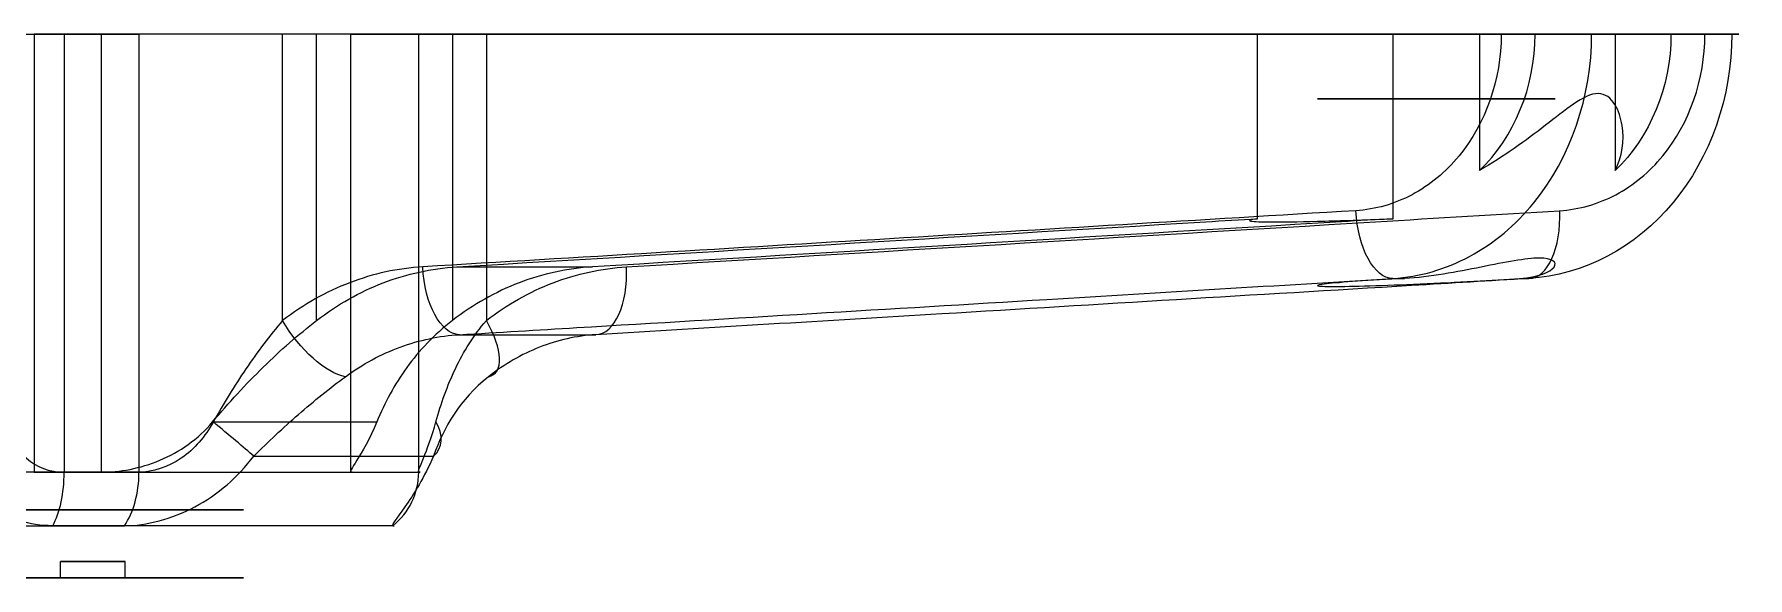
# Model space of a CAD drawing. Header units: inches. Extents: x -3.61 to 3.61, y -1 to 0.
# Drawn here: x 0.46 to 3.614, y -1 to 0 of the extents above; entities that cross this region are included whole.
import ezdxf

# ---------------------------------------------------------------- set-up
doc = ezdxf.new("R2010")
doc.units = ezdxf.units.IN
doc.header["$MEASUREMENT"] = 0
doc.layers.add('1', color=7, linetype='Continuous', true_color=0xffffff)

msp = doc.modelspace()

# ---------------------------------------------------------------- linework, layer by layer
at = {"layer": '1', "color": 1, "linetype": 'Continuous', "lineweight": 13}
for p, q in [((0.46, 0, 0.9387), (0.46, -0.8059, 0.9387)), ((0.515, 0, 1.0509), (0.515, -0.8059, 1.0509)), ((0.5829, 0, -0.8677), (0.5829, -0.8059, -0.8677)), ((0.6526, 0, -0.9715), (0.6526, -0.8059, -0.9715)), ((0.9171, -0.5268, -0.9625), (0.9171, 0, -0.9625)), ((3.1601, 0, -2.2575), (0.9171, 0, -0.9625)), ((0.9796, -0.5268, -0.8542), (0.9796, 0, -0.8542)), ((2.7113, 0, -1.854), (0.9796, 0, -0.8542)), ((1.0429, -0.8059, -0.071), (1.0429, 0, -0.071)), ((1.1676, -0.8059, -0.0795), (1.1676, 0, -0.0795)), ((1.2296, 0, -0.4212), (1.2296, -0.5268, -0.4212)), ((1.2296, 0, -0.4212), (2.9613, 0, -1.421)), ((1.2921, 0, -0.313), (1.2921, -0.5268, -0.313)), ((1.2921, 0, -0.313), (3.5351, 0, -1.608)), ((2.7113, -0.3393, -1.854), (2.7113, 0, -1.854)), ((2.9613, -0.3393, -1.421), (2.9613, 0, -1.421)), ((3.1199, 0, -2.09), (3.1199, -0.2508, -2.09)), ((3.2226, 0, -2.1493), (3.1199, 0, -2.09)), ((3.3699, 0, -1.657), (3.3699, -0.2508, -1.657)), ((3.3699, 0, -1.657), (3.4726, 0, -1.7162)), ((0.5083, -1, -0.3762), (0.5083, -0.97, -0.3762)), ((0.5083, -1, 0.3762), (0.5083, -0.97, 0.3762)), ((0.627, -1, 0.3762), (0.627, -0.97, 0.3762)), ((0.627, -1, -0.3762), (0.627, -0.97, -0.3762))]:
    msp.add_line(p, q, dxfattribs=at)
at = {"layer": '1', "color": 1, "linetype": 'Continuous', "lineweight": 13, "extrusion": (0, -1, 0)}
for centre, radius in [((3.0406, -1.7555), 0.1406), ((3.0406, -1.7555, 0.119), 0.2188), ((3.0406, -1.7555, 0.119), 0.1406), ((0, 0, 0.875), 0.845), ((0, 0, 1), 0.845)]:
    msp.add_circle(centre, radius, dxfattribs=at)
for centre, radius, start, end in [((0, 0), 1.1703, 236.1063, 303.8937), ((0, 0), 1.0453, 236.1063, 303.8937), ((0.625, 1.2754), 0.25, 180, 243.8937), ((0, 0), 1.0453, 356.1063, 63.8937), ((0, 0), 1.1703, 356.1063, 63.8937), ((0.7921, -1.179), 0.375, 60, 123.8937), ((0.7921, -1.179), 0.25, 60, 123.8937), ((1.4171, -0.0964), 0.375, 176.1063, 240), ((1.4171, -0.0964), 0.25, 176.1063, 240), ((3.0406, -1.7555), 0.3438, 103.3418, 196.6582), ((3.0406, -1.7555), 0.3438, 283.3418, 16.6582), ((0, 0, 0.4279), 1.5931, 320.9714, 339.0286), ((0, 0, 0.4494), 3.5721, 325.9794, 326.6014), ((0, 0, 0.4494), 3.5721, 333.3986, 334.0206), ((0, 0, 0.5528), 1.5996, 320.9714, 339.0286), ((0, 0, 0.7133), 1.126, 314.4367, 345.5633), ((0, 0, 0.7761), 1.2341, 314.4367, 345.5633), ((0, 0, 0.9043), 1.1224, 236.1063, 303.8937), ((0, 0, 0.9043), 1.1224, 356.1063, 63.8937)]:
    msp.add_arc(centre, radius, start, end, dxfattribs=at)
at = {"layer": '1', "color": 1, "linetype": 'Continuous', "lineweight": 13, "extrusion": (0, 1, 0)}
for centre, radius, start, end in [((-3.2226, -2.1493), 0.125, 213.7004, 300), ((0, 0), 3.8736, 206.2996, 213.7004), ((0, 0), 3.9986, 206.2996, 213.7004), ((-3.4726, -1.7162), 0.125, 120, 206.2996), ((0, 0, -0.8059), 1.1703, 236.1063, 303.8937), ((0, 0, -0.8059), 1.0453, 236.1063, 303.8937), ((0, 0, -0.8059), 1.0453, 116.1063, 183.8937), ((0, 0, -0.8059), 1.1703, 116.1063, 183.8937)]:
    msp.add_arc(centre, radius, start, end, dxfattribs=at)
at = {"layer": '1', "color": 1, "linetype": 'Continuous', "lineweight": 13, "extrusion": (0.864844, 0.052208, -0.499318)}
msp.add_arc((-0.502, -0.2652, 3.535), 0.125, 181.9367, 271.7265, dxfattribs=at)
at = {"layer": '1', "color": 1, "linetype": 'Continuous', "lineweight": 13, "extrusion": (-0.864844, -0.052208, 0.499318)}
msp.add_arc((0.5171, 0.2345, -3.535), 0.125, 358.4838, 88.2735, dxfattribs=at)
at = {"layer": '1', "color": 1, "linetype": 'Continuous', "lineweight": 13, "extrusion": (0.864868, 0.051689, -0.499332)}
msp.add_arc((-0.501, -0.2651, 1.5491), 0.125, 182.1799, 271.7094, dxfattribs=at)
at = {"layer": '1', "color": 1, "linetype": 'Continuous', "lineweight": 13, "extrusion": (-0.864868, -0.051689, 0.499332)}
msp.add_arc((0.5159, 0.2347, -1.5491), 0.125, 358.7612, 88.2906, dxfattribs=at)
at = {"layer": '1', "color": 1, "linetype": 'Continuous', "lineweight": 13, "extrusion": (0.720211, 0.555333, -0.415814)}
msp.add_arc((-1.0153, -0.5881, 0.7682), 0.125, 203.9893, 287.777, dxfattribs=at)
at = {"layer": '1', "color": 1, "linetype": 'Continuous', "lineweight": 13, "extrusion": (-0.720211, -0.555333, 0.415814)}
msp.add_arc((1.168, -0.1119, -0.7682), 0.125, 348.4353, 72.223, dxfattribs=at)
at = {"layer": '1', "color": 1, "linetype": 'Continuous', "lineweight": 13, "extrusion": (0.642438, 0.766311, 0.006359)}
msp.add_arc((-1.0624, -0.8037, -0.0452), 0.125, 218.1259, 269.5654, dxfattribs=at)
at = {"layer": '1', "color": 1, "linetype": 'Continuous', "lineweight": 13, "extrusion": (-0.315712, -0.766311, 0.559548)}
msp.add_arc((1.2799, -0.3693, 0.0452), 0.125, 344.9244, 36.3638, dxfattribs=at)
at = {"layer": '1', "color": 1, "linetype": 'Continuous', "lineweight": 13, "extrusion": (-0.897979, 5.33548e-17, 0.440038)}
msp.add_arc((0.8059, 1.0453), 0.125, 38.0545, 90, dxfattribs=at)
at = {"layer": '1', "color": 1, "linetype": 'Continuous', "lineweight": 13, "extrusion": (0.830073, -2.66774e-16, 0.557654)}
msp.add_arc((-0.8059, -1.0453), 0.125, 218.0545, 270, dxfattribs=at)
at = {"layer": '1', "color": 1, "linetype": 'Continuous', "lineweight": 13, "extrusion": (0.067906, 0, 0.997692)}
msp.add_arc((-0.8059, -1.0453), 0.125, 218.0545, 270, dxfattribs=at)
at = {"layer": '1', "color": 1, "linetype": 'Continuous', "lineweight": 13, "extrusion": (-0.5, -3.63751e-15, -0.866025)}
msp.add_open_spline([(3.1601, 0, -2.2575), (3.1601, -0.0831, -2.2575), (3.1316, -0.1644, -2.241), (3.058, -0.2537, -2.1985), (3.0285, -0.278, -2.1815), (2.9635, -0.3124, -2.144), (2.9287, -0.3224, -2.1239), (2.8928, -0.3246, -2.1032)], degree=3, knots=[0, 0, 0, 0, 0.5, 0.5, 0.75, 0.75, 1, 1, 1, 1], dxfattribs=at)
at = {"layer": '1', "color": 1, "linetype": 'Continuous', "lineweight": 13, "extrusion": (-0.5, 0, -0.866025)}
for points in [[(3.1199, -0.2508, -2.09), (3.184, -0.19, -2.127), (3.2226, -0.0963, -2.1493), (3.2226, 0, -2.1493)], [(3.4726, 0, -1.7162), (3.4726, -0.0963, -1.7162), (3.434, -0.19, -1.6939), (3.3699, -0.2508, -1.657)]]:
    msp.add_open_spline(points, degree=3, dxfattribs=at)
at = {"layer": '1', "color": 1, "linetype": 'Continuous', "lineweight": 13, "extrusion": (-0.5, 5.97591e-14, -0.866025)}
msp.add_open_spline([(3.2678, -0.3246, -1.4537), (3.3037, -0.3224, -1.4744), (3.3385, -0.3124, -1.4945), (3.4035, -0.278, -1.532), (3.433, -0.2537, -1.549), (3.5066, -0.1644, -1.5915), (3.5351, -0.0831, -1.608), (3.5351, 0, -1.608)], degree=3, knots=[0, 0, 0, 0, 0.25, 0.25, 0.5, 0.5, 1, 1, 1, 1], dxfattribs=at)
at = {"layer": '1', "color": 1, "linetype": 'Continuous', "lineweight": 13}
for points, knots in [([(2.9607, -0.4494, -1.9986), (3.0099, -0.4464, -2.0282), (3.0575, -0.4326, -2.057), (3.1465, -0.3848, -2.1105), (3.1868, -0.3512, -2.1347), (3.2876, -0.2275, -2.1952), (3.3266, -0.115, -2.2186), (3.3266, 0, -2.2186)], [0, 0, 0, 0, 0.25, 0.25, 0.5, 0.5, 1, 1, 1, 1]), ([(3.5847, 0, -1.7716), (3.5847, -0.1149, -1.7716), (3.545, -0.2273, -1.7495), (3.4081, -0.3921, -1.6736), (3.3116, -0.4434, -1.6202), (3.2112, -0.4494, -1.5648)], [0, 0, 0, 0, 0.5, 0.5, 1, 1, 1, 1]), ([(3.3699, -0.2508, -1.657), (3.3831, -0.2251, -1.7009), (3.3871, -0.1956, -1.7455), (3.3804, -0.1538, -1.8119), (3.3762, -0.1403, -1.8339), (3.362, -0.1177, -1.8799), (3.3518, -0.1091, -1.904), (3.3253, -0.1089, -1.9499), (3.3097, -0.1173, -1.9708), (3.2769, -0.1397, -2.0063), (3.2598, -0.1535, -2.0213), (3.2054, -0.1955, -2.0605), (3.1647, -0.2251, -2.0794), (3.1199, -0.2508, -2.09)], [0, 0, 0, 0, 0.25, 0.25, 0.375, 0.375, 0.5, 0.5, 0.625, 0.625, 0.75, 0.75, 1, 1, 1, 1]), ([(2.7113, -0.3393, -1.854), (2.698, -0.3412, -1.8096), (2.6938, -0.3427, -1.762), (2.7046, -0.3449, -1.6694), (2.7194, -0.3454, -1.6244), (2.7664, -0.3454, -1.5429), (2.798, -0.3449, -1.5076), (2.8729, -0.3427, -1.4519), (2.9161, -0.3412, -1.4317), (2.9613, -0.3393, -1.421)], [0, 0, 0, 0, 0.25, 0.25, 0.5, 0.5, 0.75, 0.75, 1, 1, 1, 1]), ([(3.194, -0.4494, -1.5995), (3.2289, -0.4469, -1.6338), (3.2508, -0.4374, -1.6782), (3.2639, -0.4194, -1.7735), (3.2545, -0.4119, -1.8225), (3.2057, -0.4119, -1.907), (3.1677, -0.4194, -1.9399), (3.0788, -0.4374, -1.9762), (3.0294, -0.4469, -1.9794), (2.9822, -0.4494, -1.9663)], [0, 0, 0, 0, 0.25, 0.25, 0.5, 0.5, 0.75, 0.75, 1, 1, 1, 1]), ([(1.2426, -0.5528, -1.0073), (1.3147, -0.5485, -1.0489), (1.3868, -0.5441, -1.0904), (1.7473, -0.5225, -1.2983), (2.0356, -0.5052, -1.4647), (2.5362, -0.475, -1.7536), (2.7485, -0.4622, -1.8761), (2.9607, -0.4494, -1.9986)], [0, 0, 0, 0, 0.125867, 0.125867, 0.629334, 0.629334, 1, 1, 1, 1]), ([(3.2112, -0.4494, -1.5648), (3.1391, -0.4537, -1.5232), (3.067, -0.4581, -1.4815), (2.7067, -0.4798, -1.2734), (2.4185, -0.4972, -1.1069), (1.918, -0.5273, -0.8178), (1.7058, -0.5401, -0.6952), (1.4937, -0.5528, -0.5725)], [0, 0, 0, 0, 0.125867, 0.125867, 0.629334, 0.629334, 1, 1, 1, 1]), ([(2.9822, -0.4494, -1.9663), (2.9176, -0.4527, -1.9484), (2.8634, -0.4565, -1.8999), (2.8257, -0.4608, -1.8079), (2.8201, -0.462, -1.7743), (2.8246, -0.4636, -1.7074), (2.8346, -0.4641, -1.6749), (2.8677, -0.4641, -1.6175), (2.891, -0.4636, -1.5925), (2.9462, -0.462, -1.5554), (2.9781, -0.4608, -1.5432), (3.0773, -0.4565, -1.5298), (3.1462, -0.4527, -1.5525), (3.194, -0.4494, -1.5995)], [0, 0, 0, 0, 0.25, 0.25, 0.375, 0.375, 0.5, 0.5, 0.625, 0.625, 0.75, 0.75, 1, 1, 1, 1]), ([(0.7883, -0.7133, -0.804), (0.8179, -0.678, -0.8037), (0.8493, -0.644, -0.8069), (0.9134, -0.5813, -0.8226), (0.9462, -0.5525, -0.835), (0.9796, -0.5268, -0.8542)], [0, 0, 0, 0, 0.5, 0.5, 1, 1, 1, 1]), ([(0.9171, -0.5268, -0.9625), (0.8935, -0.5541, -0.9488), (0.8707, -0.5844, -0.9407), (0.8282, -0.6471, -0.9306), (0.8083, -0.6797, -0.9288), (0.7896, -0.7133, -0.929)], [0, 0, 0, 0, 0.5, 0.5, 1, 1, 1, 1]), ([(1.2296, -0.5268, -0.4212), (1.1964, -0.5524, -0.402), (1.1686, -0.5818, -0.3793), (1.123, -0.6446, -0.3315), (1.105, -0.6781, -0.3064), (1.0905, -0.7133, -0.2807)], [0, 0, 0, 0, 0.5, 0.5, 1, 1, 1, 1]), ([(1.1993, -0.7133, -0.2193), (1.2086, -0.6797, -0.2357), (1.2202, -0.6467, -0.2521), (1.2502, -0.584, -0.2839), (1.2684, -0.5542, -0.2993), (1.2921, -0.5268, -0.313)], [0, 0, 0, 0, 0.5, 0.5, 1, 1, 1, 1]), ([(1.0326, -0.6301, -0.9004), (1.0641, -0.6069, -0.916), (1.0983, -0.5886, -0.9332), (1.169, -0.5626, -0.9692), (1.2053, -0.5549, -0.9879), (1.2426, -0.5528, -1.0073)], [0, 0, 0, 0, 0.5, 0.5, 1, 1, 1, 1]), ([(1.4937, -0.5528, -0.5725), (1.4582, -0.5549, -0.5499), (1.4231, -0.5628, -0.5274), (1.3566, -0.5889, -0.4841), (1.3254, -0.6069, -0.4635), (1.2961, -0.6301, -0.444)], [0, 0, 0, 0, 0.5, 0.5, 1, 1, 1, 1]), ([(0.864, -0.7761, -0.8812), (0.8907, -0.7497, -0.8765), (0.9181, -0.7241, -0.8745), (0.9746, -0.6748, -0.8794), (1.004, -0.651, -0.8863), (1.0326, -0.6301, -0.9004)], [0, 0, 0, 0, 0.5, 0.5, 1, 1, 1, 1]), ([(0.4097, -0.7133, 1.1483), (0.4173, -0.7398, 1.1355), (0.4284, -0.7634, 1.1189), (0.4634, -0.7967, 1.083), (0.4876, -0.8059, 1.0644), (0.515, -0.8059, 1.0509)], [0, 0, 0, 0, 0.5, 0.5, 1, 1, 1, 1]), ([(0.5829, -0.8059, -0.8677), (0.6171, -0.8059, -0.8447), (0.6548, -0.799, -0.828), (0.7274, -0.7687, -0.8077), (0.7619, -0.7449, -0.8043), (0.7883, -0.7133, -0.804)], [0, 0, 0, 0, 0.5, 0.5, 1, 1, 1, 1]), ([(0.7896, -0.7133, -0.929), (0.7748, -0.7398, -0.9291), (0.7548, -0.7634, -0.9305), (0.7062, -0.7967, -0.9428), (0.678, -0.8059, -0.9545), (0.6526, -0.8059, -0.9715)], [0, 0, 0, 0, 0.5, 0.5, 1, 1, 1, 1]), ([(1.0905, -0.7133, -0.2807), (1.0774, -0.7449, -0.2577), (1.0632, -0.7687, -0.2261), (1.0445, -0.7989, -0.1532), (1.0401, -0.8059, -0.1121), (1.0429, -0.8059, -0.071)], [0, 0, 0, 0, 0.5, 0.5, 1, 1, 1, 1]), ([(1.1676, -0.8059, -0.0795), (1.1656, -0.8059, -0.11), (1.1696, -0.7967, -0.1402), (1.1832, -0.7635, -0.1882), (1.192, -0.7398, -0.2064), (1.1993, -0.7133, -0.2193)], [0, 0, 0, 0, 0.5, 0.5, 1, 1, 1, 1]), ([(0.4939, -0.9043, 1.0079), (0.45, -0.9043, 1.0294), (0.4133, -0.8919, 1.0623), (0.3737, -0.8584, 1.1121), (0.3625, -0.8445, 1.1291), (0.3443, -0.8131, 1.1607), (0.337, -0.7955, 1.1755), (0.3311, -0.7761, 1.1888)], [0, 0, 0, 0, 0.5, 0.5, 0.75, 0.75, 1, 1, 1, 1]), ([(0.6259, -0.9043, -0.9317), (0.6665, -0.9043, -0.9044), (0.7133, -0.8919, -0.8891), (0.7763, -0.8584, -0.8797), (0.7966, -0.8445, -0.8785), (0.8331, -0.8131, -0.8785), (0.8495, -0.7955, -0.8796), (0.864, -0.7761, -0.8812)], [0, 0, 0, 0, 0.5, 0.5, 0.75, 0.75, 1, 1, 1, 1]), ([(1.1951, -0.7761, -0.3077), (1.1865, -0.7955, -0.2959), (1.1774, -0.8131, -0.2822), (1.1591, -0.8445, -0.2507), (1.15, -0.8584, -0.2325), (1.1267, -0.8919, -0.1732), (1.1165, -0.9043, -0.125), (1.1198, -0.9043, -0.0762)], [0, 0, 0, 0, 0.25, 0.25, 0.5, 0.5, 1, 1, 1, 1])]:
    msp.add_open_spline(points, degree=3, knots=knots, dxfattribs=at)
at = {"layer": '1', "color": 1, "linetype": 'Continuous', "lineweight": 13, "extrusion": (-0.5, 4.70776e-13, -0.866025)}
msp.add_open_spline([(2.8928, -0.3246, -2.1032), (2.3202, -0.3591, -1.7726), (1.7477, -0.3937, -1.442), (1.1751, -0.4279, -1.1114)], degree=3, dxfattribs=at)
at = {"layer": '1', "color": 1, "linetype": 'Continuous', "lineweight": 13, "extrusion": (-0.5, 3.48755e-12, -0.866025)}
msp.add_open_spline([(1.2376, -0.4279, -1.0032), (1.6971, -0.4005, -1.2685), (2.1567, -0.3727, -1.5339), (2.648, -0.3431, -1.8175), (2.6796, -0.3412, -1.8358), (2.7113, -0.3393, -1.854)], degree=3, knots=[0, 0, 0, 0, 0.93554, 0.93554, 1, 1, 1, 1], dxfattribs=at)
at = {"layer": '1', "color": 1, "linetype": 'Continuous', "lineweight": 13, "extrusion": (-0.5, -7.15866e-12, -0.866025)}
msp.add_open_spline([(2.9613, -0.3393, -1.421), (2.9296, -0.3412, -1.4027), (2.898, -0.3431, -1.3845), (2.4067, -0.3727, -1.1008), (1.9471, -0.4005, -0.8355), (1.4876, -0.4279, -0.5702)], degree=3, knots=[0, 0, 0, 0, 0.06446, 0.06446, 1, 1, 1, 1], dxfattribs=at)
at = {"layer": '1', "color": 1, "linetype": 'Continuous', "lineweight": 13, "extrusion": (-0.5, 3.22592e-12, -0.866025)}
msp.add_open_spline([(1.5501, -0.4279, -0.4619), (2.0096, -0.4005, -0.7273), (2.4692, -0.3727, -0.9926), (3.0418, -0.3382, -1.3232), (3.1548, -0.3314, -1.3884), (3.2678, -0.3246, -1.4537)], degree=3, knots=[0, 0, 0, 0, 0.802645, 0.802645, 1, 1, 1, 1], dxfattribs=at)
at = {"layer": '1', "color": 1, "linetype": 'Continuous', "lineweight": 13, "extrusion": (0.5, -9.00611e-14, 0.866025)}
msp.add_open_spline([(1.1751, -0.4279, -1.1114), (1.1289, -0.4307, -1.0848), (1.0842, -0.4405, -1.059), (0.9973, -0.4737, -1.0088), (0.9555, -0.4971, -0.9847), (0.9171, -0.5268, -0.9625)], degree=3, knots=[0, 0, 0, 0, 0.5, 0.5, 1, 1, 1, 1], dxfattribs=at)
at = {"layer": '1', "color": 1, "linetype": 'Continuous', "lineweight": 13, "extrusion": (0.5, -1.25951e-13, 0.866025)}
msp.add_open_spline([(0.9796, -0.5268, -0.8542), (1.018, -0.4971, -0.8764), (1.0589, -0.4741, -0.9), (1.1457, -0.4407, -0.9502), (1.1914, -0.4307, -0.9766), (1.2376, -0.4279, -1.0032)], degree=3, knots=[0, 0, 0, 0, 0.5, 0.5, 1, 1, 1, 1], dxfattribs=at)
at = {"layer": '1', "color": 1, "linetype": 'Continuous', "lineweight": 13, "extrusion": (0.5, 1.44167e-13, 0.866025)}
msp.add_open_spline([(1.4876, -0.4279, -0.5702), (1.4414, -0.4307, -0.5435), (1.3957, -0.4407, -0.5172), (1.3089, -0.4741, -0.467), (1.268, -0.4971, -0.4434), (1.2296, -0.5268, -0.4212)], degree=3, knots=[0, 0, 0, 0, 0.5, 0.5, 1, 1, 1, 1], dxfattribs=at)
at = {"layer": '1', "color": 1, "linetype": 'Continuous', "lineweight": 13, "extrusion": (0.5, 1.57178e-13, 0.866025)}
msp.add_open_spline([(1.2921, -0.5268, -0.313), (1.3305, -0.4971, -0.3351), (1.3714, -0.4741, -0.3588), (1.4582, -0.4407, -0.4089), (1.5039, -0.4307, -0.4353), (1.5501, -0.4279, -0.4619)], degree=3, knots=[0, 0, 0, 0, 0.5, 0.5, 1, 1, 1, 1], dxfattribs=at)
at = {"layer": '1', "color": 1, "linetype": 'Continuous', "lineweight": 13}
for points in [[(1.2961, -0.6301, -0.444), (1.243, -0.6721, -0.4086), (1.2137, -0.7231, -0.3587), (1.1951, -0.7761, -0.3077)], [(0.627, -0.97, 0.3762), (0.5874, -0.97, 0.3762), (0.5479, -0.97, 0.3762), (0.5083, -0.97, 0.3762)], [(0.5083, -0.97, 0.3762), (0.5083, -0.97, 0.1254), (0.5083, -0.97, -0.1254), (0.5083, -0.97, -0.3762)], [(0.5083, -0.97, -0.3762), (0.5479, -0.97, -0.3762), (0.5874, -0.97, -0.3762), (0.627, -0.97, -0.3762)], [(0.627, -0.97, -0.3762), (0.627, -0.97, -0.1254), (0.627, -0.97, 0.1254), (0.627, -0.97, 0.3762)], [(0.5083, -1, 0.3762), (0.5479, -1, 0.3762), (0.5874, -1, 0.3762), (0.627, -1, 0.3762)], [(0.5083, -1, -0.3762), (0.5083, -1, -0.1254), (0.5083, -1, 0.1254), (0.5083, -1, 0.3762)], [(0.627, -1, -0.3762), (0.5874, -1, -0.3762), (0.5479, -1, -0.3762), (0.5083, -1, -0.3762)], [(0.627, -1, 0.3762), (0.627, -1, 0.1254), (0.627, -1, -0.1254), (0.627, -1, -0.3762)]]:
    msp.add_open_spline(points, degree=3, dxfattribs=at)

doc.saveas('drawing.dxf')
